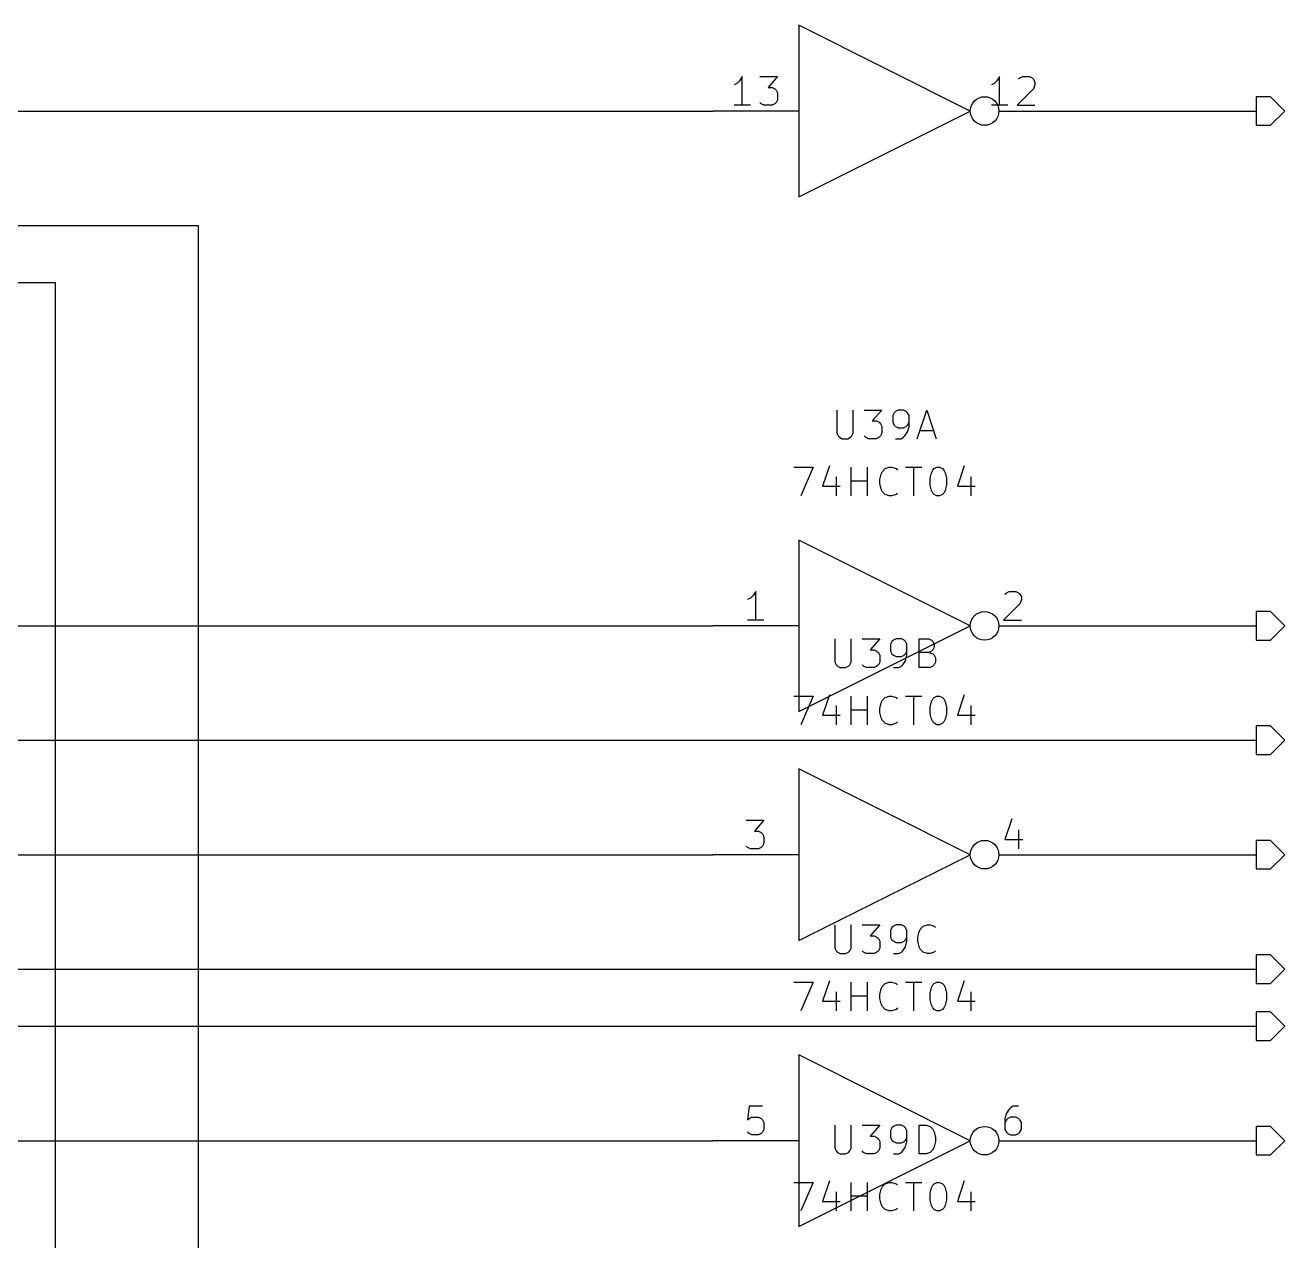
# Model space of a CAD drawing. Extents: x 0.4 to 16.1, y -11.3 to -0.4.
# Drawn here: x 11.747 to 13.95, y -6.175 to -4.05 of the extents above; entities that cross this region are included whole.
import ezdxf

# ---------------------------------------------------------------- set-up
doc = ezdxf.new("R2010")
doc.units = 0
doc.header["$MEASUREMENT"] = 0
for name, color, linetype in [('BROWN2', 54, 'CONTINUOUS'), ('CYAN2', 4, 'CONTINUOUS'), ('GREEN3', 91, 'CONTINUOUS'), ('LYELLOW', 51, 'CONTINUOUS'), ('RED2', 1, 'CONTINUOUS'), ('RED3', 11, 'CONTINUOUS')]:
    doc.layers.add(name, color=color, linetype=linetype)

msp = doc.modelspace()

# ---------------------------------------------------------------- linework, layer by layer
at = {"layer": 'BROWN2', "linetype": 'CONTINUOUS'}
for p, q in [((13.925, -4.175), (13.9, -4.175)), ((13.9, -4.175), (13.9, -4.225)), ((13.95, -4.2), (13.925, -4.175)), ((13.925, -4.225), (13.95, -4.2)), ((13.9, -4.225), (13.925, -4.225)), ((13.925, -5.075), (13.9, -5.075)), ((13.9, -5.075), (13.9, -5.125)), ((13.95, -5.1), (13.925, -5.075)), ((13.925, -5.125), (13.95, -5.1)), ((13.9, -5.125), (13.925, -5.125)), ((13.925, -5.275), (13.9, -5.275)), ((13.9, -5.275), (13.9, -5.325)), ((13.95, -5.3), (13.925, -5.275)), ((13.925, -5.325), (13.95, -5.3)), ((13.9, -5.325), (13.925, -5.325)), ((13.925, -5.475), (13.9, -5.475)), ((13.9, -5.475), (13.9, -5.525)), ((13.95, -5.5), (13.925, -5.475)), ((13.925, -5.525), (13.95, -5.5)), ((13.9, -5.525), (13.925, -5.525)), ((13.925, -5.675), (13.9, -5.675)), ((13.9, -5.675), (13.9, -5.725)), ((13.95, -5.7), (13.925, -5.675)), ((13.925, -5.725), (13.95, -5.7)), ((13.9, -5.725), (13.925, -5.725)), ((13.925, -5.775), (13.9, -5.775)), ((13.9, -5.775), (13.9, -5.825)), ((13.95, -5.8), (13.925, -5.775)), ((13.925, -5.825), (13.95, -5.8)), ((13.9, -5.825), (13.925, -5.825)), ((13.925, -5.975), (13.9, -5.975)), ((13.9, -5.975), (13.9, -6.025)), ((13.95, -6), (13.925, -5.975)), ((13.925, -6.025), (13.95, -6)), ((13.9, -6.025), (13.925, -6.025))]:
    msp.add_line(p, q, dxfattribs=at)
at = {"layer": 'CYAN2', "linetype": 'CONTINUOUS'}
for p, q in [((13.1667, -4.7228), (13.1667, -4.7633)), ((13.1667, -4.7228), (13.1667, -4.7633)), ((13.1952, -4.7633), (13.1952, -4.7228)), ((13.1952, -4.7633), (13.1952, -4.7228)), ((13.2143, -4.7228), (13.2452, -4.7228)), ((13.2143, -4.7228), (13.2452, -4.7228)), ((13.2452, -4.7228), (13.2286, -4.7419)), ((13.2452, -4.7228), (13.2286, -4.7419)), ((13.2667, -4.7276), (13.2643, -4.7323)), ((13.2667, -4.7276), (13.2643, -4.7323)), ((13.2643, -4.7323), (13.2643, -4.7442)), ((13.2643, -4.7323), (13.2643, -4.7442)), ((13.269, -4.7252), (13.2667, -4.7276)), ((13.269, -4.7252), (13.2667, -4.7276)), ((13.2738, -4.7228), (13.269, -4.7252)), ((13.2738, -4.7228), (13.269, -4.7252)), ((13.2833, -4.7228), (13.2738, -4.7228)), ((13.2833, -4.7228), (13.2738, -4.7228)), ((13.2881, -4.7252), (13.2833, -4.7228)), ((13.2881, -4.7252), (13.2833, -4.7228)), ((13.2905, -4.7276), (13.2881, -4.7252)), ((13.2905, -4.7276), (13.2881, -4.7252)), ((13.2929, -4.7323), (13.2905, -4.7276)), ((13.2929, -4.7323), (13.2905, -4.7276)), ((13.2929, -4.7514), (13.2929, -4.7323)), ((13.2929, -4.7514), (13.2929, -4.7323)), ((13.3071, -4.7728), (13.3238, -4.7228)), ((13.3071, -4.7728), (13.3238, -4.7228)), ((13.3238, -4.7228), (13.3405, -4.7728)), ((13.3238, -4.7228), (13.3405, -4.7728)), ((13.2286, -4.7419), (13.2357, -4.7419)), ((13.2286, -4.7419), (13.2357, -4.7419)), ((13.2357, -4.7419), (13.2405, -4.7442)), ((13.2357, -4.7419), (13.2405, -4.7442)), ((13.2405, -4.7442), (13.2429, -4.7466)), ((13.2405, -4.7442), (13.2429, -4.7466)), ((13.2429, -4.7466), (13.2452, -4.7514)), ((13.2429, -4.7466), (13.2452, -4.7514)), ((13.2452, -4.7514), (13.2452, -4.7633)), ((13.2452, -4.7514), (13.2452, -4.7633)), ((13.2643, -4.7442), (13.2667, -4.749)), ((13.2643, -4.7442), (13.2667, -4.749)), ((13.2667, -4.749), (13.269, -4.7514)), ((13.2667, -4.749), (13.269, -4.7514)), ((13.269, -4.7514), (13.2738, -4.7538)), ((13.269, -4.7514), (13.2738, -4.7538)), ((13.2738, -4.7538), (13.2833, -4.7538)), ((13.2738, -4.7538), (13.2833, -4.7538)), ((13.2833, -4.7538), (13.2881, -4.7514)), ((13.2833, -4.7538), (13.2881, -4.7514)), ((13.2881, -4.7514), (13.2905, -4.749)), ((13.2881, -4.7514), (13.2905, -4.749)), ((13.2905, -4.749), (13.2929, -4.7442)), ((13.2905, -4.749), (13.2929, -4.7442)), ((13.2905, -4.7609), (13.2929, -4.7514)), ((13.2905, -4.7609), (13.2929, -4.7514)), ((13.1667, -4.7633), (13.169, -4.768)), ((13.1667, -4.7633), (13.169, -4.768)), ((13.169, -4.768), (13.1714, -4.7704)), ((13.169, -4.768), (13.1714, -4.7704)), ((13.1714, -4.7704), (13.1762, -4.7728)), ((13.1714, -4.7704), (13.1762, -4.7728)), ((13.1762, -4.7728), (13.1857, -4.7728)), ((13.1762, -4.7728), (13.1857, -4.7728)), ((13.1857, -4.7728), (13.1905, -4.7704)), ((13.1857, -4.7728), (13.1905, -4.7704)), ((13.1905, -4.7704), (13.1929, -4.768)), ((13.1905, -4.7704), (13.1929, -4.768)), ((13.1929, -4.768), (13.1952, -4.7633)), ((13.1929, -4.768), (13.1952, -4.7633)), ((13.2167, -4.7704), (13.2143, -4.768)), ((13.2167, -4.7704), (13.2143, -4.768)), ((13.2214, -4.7728), (13.2167, -4.7704)), ((13.2214, -4.7728), (13.2167, -4.7704)), ((13.2357, -4.7728), (13.2214, -4.7728)), ((13.2357, -4.7728), (13.2214, -4.7728)), ((13.2405, -4.7704), (13.2357, -4.7728)), ((13.2405, -4.7704), (13.2357, -4.7728)), ((13.2429, -4.768), (13.2405, -4.7704)), ((13.2429, -4.768), (13.2405, -4.7704)), ((13.2452, -4.7633), (13.2429, -4.768)), ((13.2452, -4.7633), (13.2429, -4.768)), ((13.269, -4.7728), (13.2786, -4.7728)), ((13.269, -4.7728), (13.2786, -4.7728)), ((13.2786, -4.7728), (13.2833, -4.7704)), ((13.2786, -4.7728), (13.2833, -4.7704)), ((13.2833, -4.7704), (13.2857, -4.768)), ((13.2833, -4.7704), (13.2857, -4.768)), ((13.2857, -4.768), (13.2905, -4.7609)), ((13.2857, -4.768), (13.2905, -4.7609)), ((13.3119, -4.7585), (13.3357, -4.7585)), ((13.3119, -4.7585), (13.3357, -4.7585)), ((13.0917, -4.8228), (13.125, -4.8228)), ((13.0917, -4.8228), (13.125, -4.8228)), ((13.125, -4.8228), (13.1036, -4.8728)), ((13.125, -4.8228), (13.1036, -4.8728)), ((13.1536, -4.8204), (13.1417, -4.8561)), ((13.1536, -4.8204), (13.1417, -4.8561)), ((13.1917, -4.8728), (13.1917, -4.8228)), ((13.1917, -4.8728), (13.1917, -4.8228)), ((13.2202, -4.8728), (13.2202, -4.8228)), ((13.2202, -4.8728), (13.2202, -4.8228)), ((13.2512, -4.8252), (13.2583, -4.8228)), ((13.2512, -4.8252), (13.2583, -4.8228)), ((13.2583, -4.8228), (13.2631, -4.8228)), ((13.2583, -4.8228), (13.2631, -4.8228)), ((13.2631, -4.8228), (13.2702, -4.8252)), ((13.2631, -4.8228), (13.2702, -4.8252)), ((13.2869, -4.8228), (13.3155, -4.8228)), ((13.2869, -4.8228), (13.3155, -4.8228)), ((13.3012, -4.8728), (13.3012, -4.8228)), ((13.3012, -4.8728), (13.3012, -4.8228)), ((13.3369, -4.8252), (13.3417, -4.8228)), ((13.3369, -4.8252), (13.3417, -4.8228)), ((13.3417, -4.8228), (13.3464, -4.8228)), ((13.3417, -4.8228), (13.3464, -4.8228)), ((13.3464, -4.8228), (13.3512, -4.8252)), ((13.3464, -4.8228), (13.3512, -4.8252)), ((13.3893, -4.8204), (13.3774, -4.8561)), ((13.3893, -4.8204), (13.3774, -4.8561)), ((13.1655, -4.8395), (13.1655, -4.8728)), ((13.1655, -4.8395), (13.1655, -4.8728)), ((13.2417, -4.8442), (13.244, -4.8347)), ((13.2417, -4.8442), (13.244, -4.8347)), ((13.2417, -4.8514), (13.2417, -4.8442)), ((13.2417, -4.8514), (13.2417, -4.8442)), ((13.244, -4.8347), (13.2464, -4.8299)), ((13.244, -4.8347), (13.2464, -4.8299)), ((13.2464, -4.8299), (13.2512, -4.8252)), ((13.2464, -4.8299), (13.2512, -4.8252)), ((13.2702, -4.8252), (13.2726, -4.8276)), ((13.2702, -4.8252), (13.2726, -4.8276)), ((13.3298, -4.8419), (13.3321, -4.8323)), ((13.3298, -4.8419), (13.3321, -4.8323)), ((13.3298, -4.8538), (13.3298, -4.8419)), ((13.3298, -4.8538), (13.3298, -4.8419)), ((13.3321, -4.8323), (13.3345, -4.8276)), ((13.3321, -4.8323), (13.3345, -4.8276)), ((13.3345, -4.8276), (13.3369, -4.8252)), ((13.3345, -4.8276), (13.3369, -4.8252)), ((13.3512, -4.8252), (13.3536, -4.8276)), ((13.3512, -4.8252), (13.3536, -4.8276)), ((13.3536, -4.8276), (13.356, -4.8323)), ((13.3536, -4.8276), (13.356, -4.8323)), ((13.356, -4.8323), (13.3583, -4.8419)), ((13.356, -4.8323), (13.3583, -4.8419)), ((13.3583, -4.8419), (13.3583, -4.8538)), ((13.3583, -4.8419), (13.3583, -4.8538)), ((13.4012, -4.8395), (13.4012, -4.8728)), ((13.4012, -4.8395), (13.4012, -4.8728)), ((13.1417, -4.8561), (13.1726, -4.8561)), ((13.1417, -4.8561), (13.1726, -4.8561)), ((13.1917, -4.8466), (13.2202, -4.8466)), ((13.1917, -4.8466), (13.2202, -4.8466)), ((13.244, -4.8609), (13.2417, -4.8514)), ((13.244, -4.8609), (13.2417, -4.8514)), ((13.2464, -4.8657), (13.244, -4.8609)), ((13.2464, -4.8657), (13.244, -4.8609)), ((13.2512, -4.8704), (13.2464, -4.8657)), ((13.2512, -4.8704), (13.2464, -4.8657)), ((13.3321, -4.8633), (13.3298, -4.8538)), ((13.3321, -4.8633), (13.3298, -4.8538)), ((13.3345, -4.868), (13.3321, -4.8633)), ((13.3345, -4.868), (13.3321, -4.8633)), ((13.356, -4.8633), (13.3536, -4.868)), ((13.356, -4.8633), (13.3536, -4.868)), ((13.3583, -4.8538), (13.356, -4.8633)), ((13.3583, -4.8538), (13.356, -4.8633)), ((13.3774, -4.8561), (13.4083, -4.8561)), ((13.3774, -4.8561), (13.4083, -4.8561)), ((13.2583, -4.8728), (13.2512, -4.8704)), ((13.2583, -4.8728), (13.2512, -4.8704)), ((13.2631, -4.8728), (13.2583, -4.8728)), ((13.2631, -4.8728), (13.2583, -4.8728)), ((13.2702, -4.8704), (13.2631, -4.8728)), ((13.2702, -4.8704), (13.2631, -4.8728)), ((13.2726, -4.868), (13.2702, -4.8704)), ((13.2726, -4.868), (13.2702, -4.8704)), ((13.3369, -4.8704), (13.3345, -4.868)), ((13.3369, -4.8704), (13.3345, -4.868)), ((13.3417, -4.8728), (13.3369, -4.8704)), ((13.3417, -4.8728), (13.3369, -4.8704)), ((13.3464, -4.8728), (13.3417, -4.8728)), ((13.3464, -4.8728), (13.3417, -4.8728)), ((13.3512, -4.8704), (13.3464, -4.8728)), ((13.3512, -4.8704), (13.3464, -4.8728)), ((13.3536, -4.868), (13.3512, -4.8704)), ((13.3536, -4.868), (13.3512, -4.8704)), ((13.1631, -5.1228), (13.1631, -5.1633)), ((13.1631, -5.1228), (13.1631, -5.1633)), ((13.1917, -5.1633), (13.1917, -5.1228)), ((13.1917, -5.1633), (13.1917, -5.1228)), ((13.2107, -5.1228), (13.2417, -5.1228)), ((13.2107, -5.1228), (13.2417, -5.1228)), ((13.2417, -5.1228), (13.225, -5.1419)), ((13.2417, -5.1228), (13.225, -5.1419)), ((13.2631, -5.1276), (13.2607, -5.1323)), ((13.2631, -5.1276), (13.2607, -5.1323)), ((13.2655, -5.1252), (13.2631, -5.1276)), ((13.2655, -5.1252), (13.2631, -5.1276)), ((13.2702, -5.1228), (13.2655, -5.1252)), ((13.2702, -5.1228), (13.2655, -5.1252)), ((13.2798, -5.1228), (13.2702, -5.1228)), ((13.2798, -5.1228), (13.2702, -5.1228)), ((13.2845, -5.1252), (13.2798, -5.1228)), ((13.2845, -5.1252), (13.2798, -5.1228)), ((13.2869, -5.1276), (13.2845, -5.1252)), ((13.2869, -5.1276), (13.2845, -5.1252)), ((13.2893, -5.1323), (13.2869, -5.1276)), ((13.2893, -5.1323), (13.2869, -5.1276)), ((13.3107, -5.1728), (13.3107, -5.1228)), ((13.3107, -5.1228), (13.3274, -5.1228)), ((13.3107, -5.1728), (13.3107, -5.1228)), ((13.3107, -5.1228), (13.3274, -5.1228)), ((13.3274, -5.1228), (13.3321, -5.1252)), ((13.3274, -5.1228), (13.3321, -5.1252)), ((13.3321, -5.1252), (13.3345, -5.1276)), ((13.3321, -5.1252), (13.3345, -5.1276)), ((13.3345, -5.1276), (13.3369, -5.1323)), ((13.3345, -5.1276), (13.3369, -5.1323)), ((13.225, -5.1419), (13.2321, -5.1419)), ((13.225, -5.1419), (13.2321, -5.1419)), ((13.2321, -5.1419), (13.2369, -5.1442)), ((13.2321, -5.1419), (13.2369, -5.1442)), ((13.2369, -5.1442), (13.2393, -5.1466)), ((13.2369, -5.1442), (13.2393, -5.1466)), ((13.2393, -5.1466), (13.2417, -5.1514)), ((13.2393, -5.1466), (13.2417, -5.1514)), ((13.2417, -5.1514), (13.2417, -5.1633)), ((13.2417, -5.1514), (13.2417, -5.1633)), ((13.2607, -5.1323), (13.2607, -5.1442)), ((13.2607, -5.1323), (13.2607, -5.1442)), ((13.2607, -5.1442), (13.2631, -5.149)), ((13.2607, -5.1442), (13.2631, -5.149)), ((13.2631, -5.149), (13.2655, -5.1514)), ((13.2631, -5.149), (13.2655, -5.1514)), ((13.2655, -5.1514), (13.2702, -5.1538)), ((13.2655, -5.1514), (13.2702, -5.1538)), ((13.2702, -5.1538), (13.2798, -5.1538)), ((13.2702, -5.1538), (13.2798, -5.1538)), ((13.2798, -5.1538), (13.2845, -5.1514)), ((13.2798, -5.1538), (13.2845, -5.1514)), ((13.2845, -5.1514), (13.2869, -5.149)), ((13.2845, -5.1514), (13.2869, -5.149)), ((13.2869, -5.149), (13.2893, -5.1442)), ((13.2869, -5.149), (13.2893, -5.1442)), ((13.2869, -5.1609), (13.2893, -5.1514)), ((13.2869, -5.1609), (13.2893, -5.1514)), ((13.2893, -5.1514), (13.2893, -5.1323)), ((13.2893, -5.1514), (13.2893, -5.1323)), ((13.3274, -5.1466), (13.3107, -5.1466)), ((13.3274, -5.1466), (13.3107, -5.1466)), ((13.3321, -5.1442), (13.3274, -5.1466)), ((13.3321, -5.1442), (13.3274, -5.1466)), ((13.3274, -5.1466), (13.3345, -5.149)), ((13.3274, -5.1466), (13.3345, -5.149)), ((13.3345, -5.1419), (13.3321, -5.1442)), ((13.3345, -5.1419), (13.3321, -5.1442)), ((13.3369, -5.1371), (13.3345, -5.1419)), ((13.3369, -5.1371), (13.3345, -5.1419)), ((13.3345, -5.149), (13.3369, -5.1514)), ((13.3345, -5.149), (13.3369, -5.1514)), ((13.3369, -5.1323), (13.3369, -5.1371)), ((13.3369, -5.1323), (13.3369, -5.1371)), ((13.3369, -5.1514), (13.3393, -5.1561)), ((13.3369, -5.1514), (13.3393, -5.1561)), ((13.1631, -5.1633), (13.1655, -5.168)), ((13.1631, -5.1633), (13.1655, -5.168)), ((13.1655, -5.168), (13.1679, -5.1704)), ((13.1655, -5.168), (13.1679, -5.1704)), ((13.1679, -5.1704), (13.1726, -5.1728)), ((13.1679, -5.1704), (13.1726, -5.1728)), ((13.1726, -5.1728), (13.1821, -5.1728)), ((13.1726, -5.1728), (13.1821, -5.1728)), ((13.1821, -5.1728), (13.1869, -5.1704)), ((13.1821, -5.1728), (13.1869, -5.1704)), ((13.1869, -5.1704), (13.1893, -5.168)), ((13.1869, -5.1704), (13.1893, -5.168)), ((13.1893, -5.168), (13.1917, -5.1633)), ((13.1893, -5.168), (13.1917, -5.1633)), ((13.2131, -5.1704), (13.2107, -5.168)), ((13.2131, -5.1704), (13.2107, -5.168)), ((13.2179, -5.1728), (13.2131, -5.1704)), ((13.2179, -5.1728), (13.2131, -5.1704)), ((13.2321, -5.1728), (13.2179, -5.1728)), ((13.2321, -5.1728), (13.2179, -5.1728)), ((13.2369, -5.1704), (13.2321, -5.1728)), ((13.2369, -5.1704), (13.2321, -5.1728)), ((13.2393, -5.168), (13.2369, -5.1704)), ((13.2393, -5.168), (13.2369, -5.1704)), ((13.2417, -5.1633), (13.2393, -5.168)), ((13.2417, -5.1633), (13.2393, -5.168)), ((13.2655, -5.1728), (13.275, -5.1728)), ((13.2655, -5.1728), (13.275, -5.1728)), ((13.275, -5.1728), (13.2798, -5.1704)), ((13.275, -5.1728), (13.2798, -5.1704)), ((13.2798, -5.1704), (13.2821, -5.168)), ((13.2798, -5.1704), (13.2821, -5.168)), ((13.2821, -5.168), (13.2869, -5.1609)), ((13.2821, -5.168), (13.2869, -5.1609)), ((13.3298, -5.1728), (13.3107, -5.1728)), ((13.3298, -5.1728), (13.3107, -5.1728)), ((13.3345, -5.1704), (13.3298, -5.1728)), ((13.3345, -5.1704), (13.3298, -5.1728)), ((13.3369, -5.168), (13.3345, -5.1704)), ((13.3369, -5.168), (13.3345, -5.1704)), ((13.3393, -5.1633), (13.3369, -5.168)), ((13.3393, -5.1633), (13.3369, -5.168)), ((13.3393, -5.1561), (13.3393, -5.1633)), ((13.3393, -5.1561), (13.3393, -5.1633)), ((13.0917, -5.2228), (13.125, -5.2228)), ((13.0917, -5.2228), (13.125, -5.2228)), ((13.125, -5.2228), (13.1036, -5.2728)), ((13.125, -5.2228), (13.1036, -5.2728)), ((13.1536, -5.2204), (13.1417, -5.2561)), ((13.1536, -5.2204), (13.1417, -5.2561)), ((13.1655, -5.2395), (13.1655, -5.2728)), ((13.1655, -5.2395), (13.1655, -5.2728)), ((13.1917, -5.2728), (13.1917, -5.2228)), ((13.1917, -5.2728), (13.1917, -5.2228)), ((13.2202, -5.2728), (13.2202, -5.2228)), ((13.2202, -5.2728), (13.2202, -5.2228)), ((13.2417, -5.2442), (13.244, -5.2347)), ((13.2417, -5.2442), (13.244, -5.2347)), ((13.244, -5.2347), (13.2464, -5.2299)), ((13.244, -5.2347), (13.2464, -5.2299)), ((13.2464, -5.2299), (13.2512, -5.2252)), ((13.2464, -5.2299), (13.2512, -5.2252)), ((13.2512, -5.2252), (13.2583, -5.2228)), ((13.2512, -5.2252), (13.2583, -5.2228)), ((13.2583, -5.2228), (13.2631, -5.2228)), ((13.2583, -5.2228), (13.2631, -5.2228)), ((13.2631, -5.2228), (13.2702, -5.2252)), ((13.2631, -5.2228), (13.2702, -5.2252)), ((13.2702, -5.2252), (13.2726, -5.2276)), ((13.2702, -5.2252), (13.2726, -5.2276)), ((13.2869, -5.2228), (13.3155, -5.2228)), ((13.2869, -5.2228), (13.3155, -5.2228)), ((13.3012, -5.2728), (13.3012, -5.2228)), ((13.3012, -5.2728), (13.3012, -5.2228)), ((13.3298, -5.2419), (13.3321, -5.2323)), ((13.3298, -5.2419), (13.3321, -5.2323)), ((13.3298, -5.2538), (13.3298, -5.2419)), ((13.3298, -5.2538), (13.3298, -5.2419)), ((13.3321, -5.2323), (13.3345, -5.2276)), ((13.3321, -5.2323), (13.3345, -5.2276)), ((13.3345, -5.2276), (13.3369, -5.2252)), ((13.3345, -5.2276), (13.3369, -5.2252)), ((13.3369, -5.2252), (13.3417, -5.2228)), ((13.3369, -5.2252), (13.3417, -5.2228)), ((13.3417, -5.2228), (13.3464, -5.2228)), ((13.3417, -5.2228), (13.3464, -5.2228)), ((13.3464, -5.2228), (13.3512, -5.2252)), ((13.3464, -5.2228), (13.3512, -5.2252)), ((13.3512, -5.2252), (13.3536, -5.2276)), ((13.3512, -5.2252), (13.3536, -5.2276)), ((13.3536, -5.2276), (13.356, -5.2323)), ((13.3536, -5.2276), (13.356, -5.2323)), ((13.356, -5.2323), (13.3583, -5.2419)), ((13.356, -5.2323), (13.3583, -5.2419)), ((13.3583, -5.2419), (13.3583, -5.2538)), ((13.3583, -5.2419), (13.3583, -5.2538)), ((13.3893, -5.2204), (13.3774, -5.2561)), ((13.3893, -5.2204), (13.3774, -5.2561)), ((13.4012, -5.2395), (13.4012, -5.2728)), ((13.4012, -5.2395), (13.4012, -5.2728)), ((13.1417, -5.2561), (13.1726, -5.2561)), ((13.1417, -5.2561), (13.1726, -5.2561)), ((13.1917, -5.2466), (13.2202, -5.2466)), ((13.1917, -5.2466), (13.2202, -5.2466)), ((13.2417, -5.2514), (13.2417, -5.2442)), ((13.2417, -5.2514), (13.2417, -5.2442)), ((13.244, -5.2609), (13.2417, -5.2514)), ((13.244, -5.2609), (13.2417, -5.2514)), ((13.2464, -5.2657), (13.244, -5.2609)), ((13.2464, -5.2657), (13.244, -5.2609)), ((13.3321, -5.2633), (13.3298, -5.2538)), ((13.3321, -5.2633), (13.3298, -5.2538)), ((13.3345, -5.268), (13.3321, -5.2633)), ((13.3345, -5.268), (13.3321, -5.2633)), ((13.356, -5.2633), (13.3536, -5.268)), ((13.356, -5.2633), (13.3536, -5.268)), ((13.3583, -5.2538), (13.356, -5.2633)), ((13.3583, -5.2538), (13.356, -5.2633)), ((13.3774, -5.2561), (13.4083, -5.2561)), ((13.3774, -5.2561), (13.4083, -5.2561)), ((13.2512, -5.2704), (13.2464, -5.2657)), ((13.2512, -5.2704), (13.2464, -5.2657)), ((13.2583, -5.2728), (13.2512, -5.2704)), ((13.2583, -5.2728), (13.2512, -5.2704)), ((13.2631, -5.2728), (13.2583, -5.2728)), ((13.2631, -5.2728), (13.2583, -5.2728)), ((13.2702, -5.2704), (13.2631, -5.2728)), ((13.2702, -5.2704), (13.2631, -5.2728)), ((13.2726, -5.268), (13.2702, -5.2704)), ((13.2726, -5.268), (13.2702, -5.2704)), ((13.3369, -5.2704), (13.3345, -5.268)), ((13.3369, -5.2704), (13.3345, -5.268)), ((13.3417, -5.2728), (13.3369, -5.2704)), ((13.3417, -5.2728), (13.3369, -5.2704)), ((13.3464, -5.2728), (13.3417, -5.2728)), ((13.3464, -5.2728), (13.3417, -5.2728)), ((13.3512, -5.2704), (13.3464, -5.2728)), ((13.3512, -5.2704), (13.3464, -5.2728)), ((13.3536, -5.268), (13.3512, -5.2704)), ((13.3536, -5.268), (13.3512, -5.2704)), ((13.1631, -5.6228), (13.1631, -5.6633)), ((13.1631, -5.6228), (13.1631, -5.6633)), ((13.1917, -5.6633), (13.1917, -5.6228)), ((13.1917, -5.6633), (13.1917, -5.6228)), ((13.2107, -5.6228), (13.2417, -5.6228)), ((13.2107, -5.6228), (13.2417, -5.6228)), ((13.2417, -5.6228), (13.225, -5.6419)), ((13.2417, -5.6228), (13.225, -5.6419)), ((13.2631, -5.6276), (13.2607, -5.6323)), ((13.2631, -5.6276), (13.2607, -5.6323)), ((13.2607, -5.6323), (13.2607, -5.6442)), ((13.2607, -5.6323), (13.2607, -5.6442)), ((13.2655, -5.6252), (13.2631, -5.6276)), ((13.2655, -5.6252), (13.2631, -5.6276)), ((13.2702, -5.6228), (13.2655, -5.6252)), ((13.2702, -5.6228), (13.2655, -5.6252)), ((13.2798, -5.6228), (13.2702, -5.6228)), ((13.2798, -5.6228), (13.2702, -5.6228)), ((13.2845, -5.6252), (13.2798, -5.6228)), ((13.2845, -5.6252), (13.2798, -5.6228)), ((13.2869, -5.6276), (13.2845, -5.6252)), ((13.2869, -5.6276), (13.2845, -5.6252)), ((13.2893, -5.6323), (13.2869, -5.6276)), ((13.2893, -5.6323), (13.2869, -5.6276)), ((13.2893, -5.6514), (13.2893, -5.6323)), ((13.2893, -5.6514), (13.2893, -5.6323)), ((13.3083, -5.6442), (13.3107, -5.6347)), ((13.3083, -5.6442), (13.3107, -5.6347)), ((13.3107, -5.6347), (13.3131, -5.6299)), ((13.3107, -5.6347), (13.3131, -5.6299)), ((13.3131, -5.6299), (13.3179, -5.6252)), ((13.3131, -5.6299), (13.3179, -5.6252)), ((13.3179, -5.6252), (13.325, -5.6228)), ((13.3179, -5.6252), (13.325, -5.6228)), ((13.325, -5.6228), (13.3298, -5.6228)), ((13.325, -5.6228), (13.3298, -5.6228)), ((13.3298, -5.6228), (13.3369, -5.6252)), ((13.3298, -5.6228), (13.3369, -5.6252)), ((13.3369, -5.6252), (13.3393, -5.6276)), ((13.3369, -5.6252), (13.3393, -5.6276)), ((13.225, -5.6419), (13.2321, -5.6419)), ((13.225, -5.6419), (13.2321, -5.6419)), ((13.2321, -5.6419), (13.2369, -5.6442)), ((13.2321, -5.6419), (13.2369, -5.6442)), ((13.2369, -5.6442), (13.2393, -5.6466)), ((13.2369, -5.6442), (13.2393, -5.6466)), ((13.2393, -5.6466), (13.2417, -5.6514)), ((13.2393, -5.6466), (13.2417, -5.6514)), ((13.2417, -5.6514), (13.2417, -5.6633)), ((13.2417, -5.6514), (13.2417, -5.6633)), ((13.2607, -5.6442), (13.2631, -5.649)), ((13.2607, -5.6442), (13.2631, -5.649)), ((13.2631, -5.649), (13.2655, -5.6514)), ((13.2631, -5.649), (13.2655, -5.6514)), ((13.2655, -5.6514), (13.2702, -5.6538)), ((13.2655, -5.6514), (13.2702, -5.6538)), ((13.2702, -5.6538), (13.2798, -5.6538)), ((13.2702, -5.6538), (13.2798, -5.6538)), ((13.2798, -5.6538), (13.2845, -5.6514)), ((13.2798, -5.6538), (13.2845, -5.6514)), ((13.2845, -5.6514), (13.2869, -5.649)), ((13.2845, -5.6514), (13.2869, -5.649)), ((13.2869, -5.649), (13.2893, -5.6442)), ((13.2869, -5.649), (13.2893, -5.6442)), ((13.2869, -5.6609), (13.2893, -5.6514)), ((13.2869, -5.6609), (13.2893, -5.6514)), ((13.3083, -5.6514), (13.3083, -5.6442)), ((13.3083, -5.6514), (13.3083, -5.6442)), ((13.3107, -5.6609), (13.3083, -5.6514)), ((13.3107, -5.6609), (13.3083, -5.6514)), ((13.1631, -5.6633), (13.1655, -5.668)), ((13.1631, -5.6633), (13.1655, -5.668)), ((13.1655, -5.668), (13.1679, -5.6704)), ((13.1655, -5.668), (13.1679, -5.6704)), ((13.1679, -5.6704), (13.1726, -5.6728)), ((13.1679, -5.6704), (13.1726, -5.6728)), ((13.1726, -5.6728), (13.1821, -5.6728)), ((13.1726, -5.6728), (13.1821, -5.6728)), ((13.1821, -5.6728), (13.1869, -5.6704)), ((13.1821, -5.6728), (13.1869, -5.6704)), ((13.1869, -5.6704), (13.1893, -5.668)), ((13.1869, -5.6704), (13.1893, -5.668)), ((13.1893, -5.668), (13.1917, -5.6633)), ((13.1893, -5.668), (13.1917, -5.6633)), ((13.2131, -5.6704), (13.2107, -5.668)), ((13.2131, -5.6704), (13.2107, -5.668)), ((13.2179, -5.6728), (13.2131, -5.6704)), ((13.2179, -5.6728), (13.2131, -5.6704)), ((13.2321, -5.6728), (13.2179, -5.6728)), ((13.2321, -5.6728), (13.2179, -5.6728)), ((13.2369, -5.6704), (13.2321, -5.6728)), ((13.2369, -5.6704), (13.2321, -5.6728)), ((13.2393, -5.668), (13.2369, -5.6704)), ((13.2393, -5.668), (13.2369, -5.6704)), ((13.2417, -5.6633), (13.2393, -5.668)), ((13.2417, -5.6633), (13.2393, -5.668)), ((13.2655, -5.6728), (13.275, -5.6728)), ((13.2655, -5.6728), (13.275, -5.6728)), ((13.275, -5.6728), (13.2798, -5.6704)), ((13.275, -5.6728), (13.2798, -5.6704)), ((13.2798, -5.6704), (13.2821, -5.668)), ((13.2798, -5.6704), (13.2821, -5.668)), ((13.2821, -5.668), (13.2869, -5.6609)), ((13.2821, -5.668), (13.2869, -5.6609)), ((13.3131, -5.6657), (13.3107, -5.6609)), ((13.3131, -5.6657), (13.3107, -5.6609)), ((13.3179, -5.6704), (13.3131, -5.6657)), ((13.3179, -5.6704), (13.3131, -5.6657)), ((13.325, -5.6728), (13.3179, -5.6704)), ((13.325, -5.6728), (13.3179, -5.6704)), ((13.3298, -5.6728), (13.325, -5.6728)), ((13.3298, -5.6728), (13.325, -5.6728)), ((13.3369, -5.6704), (13.3298, -5.6728)), ((13.3369, -5.6704), (13.3298, -5.6728)), ((13.3393, -5.668), (13.3369, -5.6704)), ((13.3393, -5.668), (13.3369, -5.6704)), ((13.0917, -5.7228), (13.125, -5.7228)), ((13.0917, -5.7228), (13.125, -5.7228)), ((13.125, -5.7228), (13.1036, -5.7728)), ((13.125, -5.7228), (13.1036, -5.7728)), ((13.1536, -5.7204), (13.1417, -5.7561)), ((13.1536, -5.7204), (13.1417, -5.7561)), ((13.1917, -5.7728), (13.1917, -5.7228)), ((13.1917, -5.7728), (13.1917, -5.7228)), ((13.2202, -5.7728), (13.2202, -5.7228)), ((13.2202, -5.7728), (13.2202, -5.7228)), ((13.2464, -5.7299), (13.2512, -5.7252)), ((13.2464, -5.7299), (13.2512, -5.7252)), ((13.2512, -5.7252), (13.2583, -5.7228)), ((13.2512, -5.7252), (13.2583, -5.7228)), ((13.2583, -5.7228), (13.2631, -5.7228)), ((13.2583, -5.7228), (13.2631, -5.7228)), ((13.2631, -5.7228), (13.2702, -5.7252)), ((13.2631, -5.7228), (13.2702, -5.7252)), ((13.2702, -5.7252), (13.2726, -5.7276)), ((13.2702, -5.7252), (13.2726, -5.7276)), ((13.2869, -5.7228), (13.3155, -5.7228)), ((13.2869, -5.7228), (13.3155, -5.7228)), ((13.3012, -5.7728), (13.3012, -5.7228)), ((13.3012, -5.7728), (13.3012, -5.7228)), ((13.3345, -5.7276), (13.3369, -5.7252)), ((13.3345, -5.7276), (13.3369, -5.7252)), ((13.3369, -5.7252), (13.3417, -5.7228)), ((13.3369, -5.7252), (13.3417, -5.7228)), ((13.3417, -5.7228), (13.3464, -5.7228)), ((13.3417, -5.7228), (13.3464, -5.7228)), ((13.3464, -5.7228), (13.3512, -5.7252)), ((13.3464, -5.7228), (13.3512, -5.7252)), ((13.3512, -5.7252), (13.3536, -5.7276)), ((13.3512, -5.7252), (13.3536, -5.7276)), ((13.3893, -5.7204), (13.3774, -5.7561)), ((13.3893, -5.7204), (13.3774, -5.7561)), ((13.1655, -5.7395), (13.1655, -5.7728)), ((13.1655, -5.7395), (13.1655, -5.7728)), ((13.1917, -5.7466), (13.2202, -5.7466)), ((13.1917, -5.7466), (13.2202, -5.7466)), ((13.2417, -5.7442), (13.244, -5.7347)), ((13.2417, -5.7442), (13.244, -5.7347)), ((13.2417, -5.7514), (13.2417, -5.7442)), ((13.2417, -5.7514), (13.2417, -5.7442)), ((13.244, -5.7347), (13.2464, -5.7299)), ((13.244, -5.7347), (13.2464, -5.7299)), ((13.3298, -5.7419), (13.3321, -5.7323)), ((13.3298, -5.7419), (13.3321, -5.7323)), ((13.3298, -5.7538), (13.3298, -5.7419)), ((13.3298, -5.7538), (13.3298, -5.7419)), ((13.3321, -5.7323), (13.3345, -5.7276)), ((13.3321, -5.7323), (13.3345, -5.7276)), ((13.3536, -5.7276), (13.356, -5.7323)), ((13.3536, -5.7276), (13.356, -5.7323)), ((13.356, -5.7323), (13.3583, -5.7419)), ((13.356, -5.7323), (13.3583, -5.7419)), ((13.3583, -5.7419), (13.3583, -5.7538)), ((13.3583, -5.7419), (13.3583, -5.7538)), ((13.4012, -5.7395), (13.4012, -5.7728)), ((13.4012, -5.7395), (13.4012, -5.7728)), ((13.1417, -5.7561), (13.1726, -5.7561)), ((13.1417, -5.7561), (13.1726, -5.7561)), ((13.244, -5.7609), (13.2417, -5.7514)), ((13.244, -5.7609), (13.2417, -5.7514)), ((13.2464, -5.7657), (13.244, -5.7609)), ((13.2464, -5.7657), (13.244, -5.7609)), ((13.2512, -5.7704), (13.2464, -5.7657)), ((13.2512, -5.7704), (13.2464, -5.7657)), ((13.2583, -5.7728), (13.2512, -5.7704)), ((13.2583, -5.7728), (13.2512, -5.7704)), ((13.2702, -5.7704), (13.2631, -5.7728)), ((13.2702, -5.7704), (13.2631, -5.7728)), ((13.2726, -5.768), (13.2702, -5.7704)), ((13.2726, -5.768), (13.2702, -5.7704)), ((13.3321, -5.7633), (13.3298, -5.7538)), ((13.3321, -5.7633), (13.3298, -5.7538)), ((13.3345, -5.768), (13.3321, -5.7633)), ((13.3345, -5.768), (13.3321, -5.7633)), ((13.3369, -5.7704), (13.3345, -5.768)), ((13.3369, -5.7704), (13.3345, -5.768)), ((13.3417, -5.7728), (13.3369, -5.7704)), ((13.3417, -5.7728), (13.3369, -5.7704)), ((13.3512, -5.7704), (13.3464, -5.7728)), ((13.3512, -5.7704), (13.3464, -5.7728)), ((13.3536, -5.768), (13.3512, -5.7704)), ((13.3536, -5.768), (13.3512, -5.7704)), ((13.356, -5.7633), (13.3536, -5.768)), ((13.356, -5.7633), (13.3536, -5.768)), ((13.3583, -5.7538), (13.356, -5.7633)), ((13.3583, -5.7538), (13.356, -5.7633)), ((13.3774, -5.7561), (13.4083, -5.7561)), ((13.3774, -5.7561), (13.4083, -5.7561)), ((13.2631, -5.7728), (13.2583, -5.7728)), ((13.2631, -5.7728), (13.2583, -5.7728)), ((13.3464, -5.7728), (13.3417, -5.7728)), ((13.3464, -5.7728), (13.3417, -5.7728)), ((13.1631, -5.9728), (13.1631, -6.0133)), ((13.1631, -5.9728), (13.1631, -6.0133)), ((13.1917, -6.0133), (13.1917, -5.9728)), ((13.1917, -6.0133), (13.1917, -5.9728)), ((13.2107, -5.9728), (13.2417, -5.9728)), ((13.2107, -5.9728), (13.2417, -5.9728)), ((13.2417, -5.9728), (13.225, -5.9919)), ((13.2417, -5.9728), (13.225, -5.9919)), ((13.2631, -5.9776), (13.2607, -5.9823)), ((13.2631, -5.9776), (13.2607, -5.9823)), ((13.2607, -5.9823), (13.2607, -5.9942)), ((13.2607, -5.9823), (13.2607, -5.9942)), ((13.2655, -5.9752), (13.2631, -5.9776)), ((13.2655, -5.9752), (13.2631, -5.9776)), ((13.2702, -5.9728), (13.2655, -5.9752)), ((13.2702, -5.9728), (13.2655, -5.9752)), ((13.2798, -5.9728), (13.2702, -5.9728)), ((13.2798, -5.9728), (13.2702, -5.9728)), ((13.2845, -5.9752), (13.2798, -5.9728)), ((13.2845, -5.9752), (13.2798, -5.9728)), ((13.2869, -5.9776), (13.2845, -5.9752)), ((13.2869, -5.9776), (13.2845, -5.9752)), ((13.2893, -5.9823), (13.2869, -5.9776)), ((13.2893, -5.9823), (13.2869, -5.9776)), ((13.2893, -6.0014), (13.2893, -5.9823)), ((13.2893, -6.0014), (13.2893, -5.9823)), ((13.3107, -6.0228), (13.3107, -5.9728)), ((13.3107, -5.9728), (13.3226, -5.9728)), ((13.3107, -6.0228), (13.3107, -5.9728)), ((13.3107, -5.9728), (13.3226, -5.9728)), ((13.3226, -5.9728), (13.3298, -5.9752)), ((13.3226, -5.9728), (13.3298, -5.9752)), ((13.3298, -5.9752), (13.3345, -5.9799)), ((13.3298, -5.9752), (13.3345, -5.9799)), ((13.3345, -5.9799), (13.3369, -5.9847)), ((13.3345, -5.9799), (13.3369, -5.9847)), ((13.3369, -5.9847), (13.3393, -5.9942)), ((13.3369, -5.9847), (13.3393, -5.9942)), ((13.225, -5.9919), (13.2321, -5.9919)), ((13.225, -5.9919), (13.2321, -5.9919)), ((13.2321, -5.9919), (13.2369, -5.9942)), ((13.2321, -5.9919), (13.2369, -5.9942)), ((13.2369, -5.9942), (13.2393, -5.9966)), ((13.2369, -5.9942), (13.2393, -5.9966)), ((13.2393, -5.9966), (13.2417, -6.0014)), ((13.2393, -5.9966), (13.2417, -6.0014)), ((13.2417, -6.0014), (13.2417, -6.0133)), ((13.2417, -6.0014), (13.2417, -6.0133)), ((13.2607, -5.9942), (13.2631, -5.999)), ((13.2607, -5.9942), (13.2631, -5.999)), ((13.2631, -5.999), (13.2655, -6.0014)), ((13.2631, -5.999), (13.2655, -6.0014)), ((13.2655, -6.0014), (13.2702, -6.0038)), ((13.2655, -6.0014), (13.2702, -6.0038)), ((13.2702, -6.0038), (13.2798, -6.0038)), ((13.2702, -6.0038), (13.2798, -6.0038)), ((13.2798, -6.0038), (13.2845, -6.0014)), ((13.2798, -6.0038), (13.2845, -6.0014)), ((13.2821, -6.018), (13.2869, -6.0109)), ((13.2821, -6.018), (13.2869, -6.0109)), ((13.2845, -6.0014), (13.2869, -5.999)), ((13.2845, -6.0014), (13.2869, -5.999)), ((13.2869, -5.999), (13.2893, -5.9942)), ((13.2869, -5.999), (13.2893, -5.9942)), ((13.2869, -6.0109), (13.2893, -6.0014)), ((13.2869, -6.0109), (13.2893, -6.0014)), ((13.3369, -6.0109), (13.3345, -6.0157)), ((13.3369, -6.0109), (13.3345, -6.0157)), ((13.3393, -6.0014), (13.3369, -6.0109)), ((13.3393, -6.0014), (13.3369, -6.0109)), ((13.3393, -5.9942), (13.3393, -6.0014)), ((13.3393, -5.9942), (13.3393, -6.0014)), ((13.1631, -6.0133), (13.1655, -6.018)), ((13.1631, -6.0133), (13.1655, -6.018)), ((13.1655, -6.018), (13.1679, -6.0204)), ((13.1655, -6.018), (13.1679, -6.0204)), ((13.1679, -6.0204), (13.1726, -6.0228)), ((13.1679, -6.0204), (13.1726, -6.0228)), ((13.1726, -6.0228), (13.1821, -6.0228)), ((13.1726, -6.0228), (13.1821, -6.0228)), ((13.1821, -6.0228), (13.1869, -6.0204)), ((13.1821, -6.0228), (13.1869, -6.0204)), ((13.1869, -6.0204), (13.1893, -6.018)), ((13.1869, -6.0204), (13.1893, -6.018)), ((13.1893, -6.018), (13.1917, -6.0133)), ((13.1893, -6.018), (13.1917, -6.0133)), ((13.2131, -6.0204), (13.2107, -6.018)), ((13.2131, -6.0204), (13.2107, -6.018)), ((13.2179, -6.0228), (13.2131, -6.0204)), ((13.2179, -6.0228), (13.2131, -6.0204)), ((13.2321, -6.0228), (13.2179, -6.0228)), ((13.2321, -6.0228), (13.2179, -6.0228)), ((13.2369, -6.0204), (13.2321, -6.0228)), ((13.2369, -6.0204), (13.2321, -6.0228)), ((13.2393, -6.018), (13.2369, -6.0204)), ((13.2393, -6.018), (13.2369, -6.0204)), ((13.2417, -6.0133), (13.2393, -6.018)), ((13.2417, -6.0133), (13.2393, -6.018)), ((13.2655, -6.0228), (13.275, -6.0228)), ((13.2655, -6.0228), (13.275, -6.0228)), ((13.275, -6.0228), (13.2798, -6.0204)), ((13.275, -6.0228), (13.2798, -6.0204)), ((13.2798, -6.0204), (13.2821, -6.018)), ((13.2798, -6.0204), (13.2821, -6.018)), ((13.3226, -6.0228), (13.3107, -6.0228)), ((13.3226, -6.0228), (13.3107, -6.0228)), ((13.3298, -6.0204), (13.3226, -6.0228)), ((13.3298, -6.0204), (13.3226, -6.0228)), ((13.3345, -6.0157), (13.3298, -6.0204)), ((13.3345, -6.0157), (13.3298, -6.0204)), ((13.0917, -6.0728), (13.125, -6.0728)), ((13.0917, -6.0728), (13.125, -6.0728)), ((13.125, -6.0728), (13.1036, -6.1228)), ((13.125, -6.0728), (13.1036, -6.1228)), ((13.1536, -6.0704), (13.1417, -6.1061)), ((13.1536, -6.0704), (13.1417, -6.1061)), ((13.1917, -6.1228), (13.1917, -6.0728)), ((13.1917, -6.1228), (13.1917, -6.0728)), ((13.2202, -6.1228), (13.2202, -6.0728)), ((13.2202, -6.1228), (13.2202, -6.0728)), ((13.2464, -6.0799), (13.2512, -6.0752)), ((13.2464, -6.0799), (13.2512, -6.0752)), ((13.2512, -6.0752), (13.2583, -6.0728)), ((13.2512, -6.0752), (13.2583, -6.0728)), ((13.2583, -6.0728), (13.2631, -6.0728)), ((13.2583, -6.0728), (13.2631, -6.0728)), ((13.2631, -6.0728), (13.2702, -6.0752)), ((13.2631, -6.0728), (13.2702, -6.0752)), ((13.2702, -6.0752), (13.2726, -6.0776)), ((13.2702, -6.0752), (13.2726, -6.0776)), ((13.2869, -6.0728), (13.3155, -6.0728)), ((13.2869, -6.0728), (13.3155, -6.0728)), ((13.3012, -6.1228), (13.3012, -6.0728)), ((13.3012, -6.1228), (13.3012, -6.0728)), ((13.3321, -6.0823), (13.3345, -6.0776)), ((13.3321, -6.0823), (13.3345, -6.0776)), ((13.3345, -6.0776), (13.3369, -6.0752)), ((13.3345, -6.0776), (13.3369, -6.0752)), ((13.3369, -6.0752), (13.3417, -6.0728)), ((13.3369, -6.0752), (13.3417, -6.0728)), ((13.3417, -6.0728), (13.3464, -6.0728)), ((13.3417, -6.0728), (13.3464, -6.0728)), ((13.3464, -6.0728), (13.3512, -6.0752)), ((13.3464, -6.0728), (13.3512, -6.0752)), ((13.3512, -6.0752), (13.3536, -6.0776)), ((13.3512, -6.0752), (13.3536, -6.0776)), ((13.3536, -6.0776), (13.356, -6.0823)), ((13.3536, -6.0776), (13.356, -6.0823)), ((13.3893, -6.0704), (13.3774, -6.1061)), ((13.3893, -6.0704), (13.3774, -6.1061)), ((13.1655, -6.0895), (13.1655, -6.1228)), ((13.1655, -6.0895), (13.1655, -6.1228)), ((13.1917, -6.0966), (13.2202, -6.0966)), ((13.1917, -6.0966), (13.2202, -6.0966)), ((13.2417, -6.0942), (13.244, -6.0847)), ((13.2417, -6.0942), (13.244, -6.0847)), ((13.2417, -6.1014), (13.2417, -6.0942)), ((13.2417, -6.1014), (13.2417, -6.0942)), ((13.244, -6.0847), (13.2464, -6.0799)), ((13.244, -6.0847), (13.2464, -6.0799)), ((13.3298, -6.0919), (13.3321, -6.0823)), ((13.3298, -6.0919), (13.3321, -6.0823)), ((13.3298, -6.1038), (13.3298, -6.0919)), ((13.3298, -6.1038), (13.3298, -6.0919)), ((13.356, -6.0823), (13.3583, -6.0919)), ((13.356, -6.0823), (13.3583, -6.0919)), ((13.3583, -6.0919), (13.3583, -6.1038)), ((13.3583, -6.0919), (13.3583, -6.1038)), ((13.4012, -6.0895), (13.4012, -6.1228)), ((13.4012, -6.0895), (13.4012, -6.1228)), ((13.1417, -6.1061), (13.1726, -6.1061)), ((13.1417, -6.1061), (13.1726, -6.1061)), ((13.244, -6.1109), (13.2417, -6.1014)), ((13.244, -6.1109), (13.2417, -6.1014)), ((13.2464, -6.1157), (13.244, -6.1109)), ((13.2464, -6.1157), (13.244, -6.1109)), ((13.2512, -6.1204), (13.2464, -6.1157)), ((13.2512, -6.1204), (13.2464, -6.1157)), ((13.2583, -6.1228), (13.2512, -6.1204)), ((13.2583, -6.1228), (13.2512, -6.1204)), ((13.2631, -6.1228), (13.2583, -6.1228)), ((13.2631, -6.1228), (13.2583, -6.1228)), ((13.2702, -6.1204), (13.2631, -6.1228)), ((13.2702, -6.1204), (13.2631, -6.1228)), ((13.2726, -6.118), (13.2702, -6.1204)), ((13.2726, -6.118), (13.2702, -6.1204)), ((13.3321, -6.1133), (13.3298, -6.1038)), ((13.3321, -6.1133), (13.3298, -6.1038)), ((13.3345, -6.118), (13.3321, -6.1133)), ((13.3345, -6.118), (13.3321, -6.1133)), ((13.3369, -6.1204), (13.3345, -6.118)), ((13.3369, -6.1204), (13.3345, -6.118)), ((13.3417, -6.1228), (13.3369, -6.1204)), ((13.3417, -6.1228), (13.3369, -6.1204)), ((13.3464, -6.1228), (13.3417, -6.1228)), ((13.3464, -6.1228), (13.3417, -6.1228)), ((13.3512, -6.1204), (13.3464, -6.1228)), ((13.3512, -6.1204), (13.3464, -6.1228)), ((13.3536, -6.118), (13.3512, -6.1204)), ((13.3536, -6.118), (13.3512, -6.1204)), ((13.356, -6.1133), (13.3536, -6.118)), ((13.356, -6.1133), (13.3536, -6.118)), ((13.3583, -6.1038), (13.356, -6.1133)), ((13.3583, -6.1038), (13.356, -6.1133)), ((13.3774, -6.1061), (13.4083, -6.1061)), ((13.3774, -6.1061), (13.4083, -6.1061))]:
    msp.add_line(p, q, dxfattribs=at)
at = {"layer": 'GREEN3', "linetype": 'CONTINUOUS'}
for p, q in [((10.05, -4.2), (12.95, -4.2)), ((13.55, -4.2), (13.9, -4.2)), ((7.65, -4.4), (12.05, -4.4)), ((12.05, -4.4), (12.05, -6.7)), ((7.65, -4.5), (11.8, -4.5)), ((11.8, -4.5), (11.8, -6.35)), ((10.3, -5.1), (12.95, -5.1)), ((13.55, -5.1), (13.9, -5.1)), ((10.55, -5.3), (13.9, -5.3)), ((10.8, -5.5), (12.95, -5.5)), ((13.55, -5.5), (13.9, -5.5)), ((11.05, -5.7), (13.9, -5.7)), ((11.3, -5.8), (13.9, -5.8)), ((11.55, -6), (12.95, -6)), ((13.55, -6), (13.9, -6))]:
    msp.add_line(p, q, dxfattribs=at)
at = {"layer": 'LYELLOW', "linetype": 'CONTINUOUS'}
for p, q in [((13.1, -4.05), (13.1, -4.35)), ((13.4, -4.2), (13.1, -4.05)), ((13.1, -4.35), (13.4, -4.2)), ((13.1, -4.95), (13.1, -5.25)), ((13.4, -5.1), (13.1, -4.95)), ((13.1, -5.25), (13.4, -5.1)), ((13.1, -5.35), (13.1, -5.65)), ((13.4, -5.5), (13.1, -5.35)), ((13.1, -5.65), (13.4, -5.5)), ((13.1, -5.85), (13.1, -6.15)), ((13.4, -6), (13.1, -5.85)), ((13.1, -6.15), (13.4, -6))]:
    msp.add_line(p, q, dxfattribs=at)
at = {"layer": 'RED2', "linetype": 'CONTINUOUS'}
for p, q in [((13.1, -4.05), (13.1, -4.35)), ((13.4, -4.2), (13.1, -4.05)), ((13.1, -4.2), (12.95, -4.2)), ((13.1, -4.2), (12.95, -4.2)), ((13.1, -4.35), (13.4, -4.2)), ((13.45, -4.2), (13.55, -4.2)), ((13.45, -4.2), (13.55, -4.2)), ((13.1, -4.95), (13.1, -5.25)), ((13.4, -5.1), (13.1, -4.95)), ((13.1, -5.1), (12.95, -5.1)), ((13.1, -5.1), (12.95, -5.1)), ((13.1, -5.25), (13.4, -5.1)), ((13.45, -5.1), (13.55, -5.1)), ((13.45, -5.1), (13.55, -5.1)), ((13.1, -5.35), (13.1, -5.65)), ((13.4, -5.5), (13.1, -5.35)), ((13.1, -5.5), (12.95, -5.5)), ((13.1, -5.5), (12.95, -5.5)), ((13.1, -5.65), (13.4, -5.5)), ((13.45, -5.5), (13.55, -5.5)), ((13.45, -5.5), (13.55, -5.5)), ((13.1, -5.85), (13.1, -6.15)), ((13.4, -6), (13.1, -5.85)), ((13.1, -6), (12.95, -6)), ((13.1, -6), (12.95, -6)), ((13.1, -6.15), (13.4, -6)), ((13.45, -6), (13.55, -6)), ((13.45, -6), (13.55, -6))]:
    msp.add_line(p, q, dxfattribs=at)
at = {"layer": 'RED2'}
for centre in [(13.425, -4.2), (13.425, -4.2), (13.425, -5.1), (13.425, -5.1), (13.425, -5.5), (13.425, -5.5), (13.425, -6), (13.425, -6)]:
    msp.add_circle(centre, 0.025, dxfattribs=at)
at = {"layer": 'RED3', "linetype": 'CONTINUOUS'}
for p, q in [((13.0012, -4.1399), (12.9964, -4.147)), ((13.0012, -4.1399), (12.9964, -4.147)), ((13.0012, -4.1899), (13.0012, -4.1399)), ((13.0012, -4.1899), (13.0012, -4.1399)), ((13.0321, -4.1399), (13.0631, -4.1399)), ((13.0321, -4.1399), (13.0631, -4.1399)), ((13.0631, -4.1399), (13.0464, -4.1589)), ((13.0631, -4.1399), (13.0464, -4.1589)), ((13.4512, -4.1399), (13.4464, -4.147)), ((13.4512, -4.1399), (13.4464, -4.147)), ((13.4512, -4.1899), (13.4512, -4.1399)), ((13.4512, -4.1899), (13.4512, -4.1399)), ((13.4869, -4.1423), (13.4917, -4.1399)), ((13.4869, -4.1423), (13.4917, -4.1399)), ((13.4917, -4.1399), (13.5036, -4.1399)), ((13.4917, -4.1399), (13.5036, -4.1399)), ((13.5036, -4.1399), (13.5083, -4.1423)), ((13.5036, -4.1399), (13.5083, -4.1423)), ((12.9917, -4.1518), (12.9869, -4.1542)), ((12.9917, -4.1518), (12.9869, -4.1542)), ((12.9964, -4.147), (12.9917, -4.1518)), ((12.9964, -4.147), (12.9917, -4.1518)), ((13.0464, -4.1589), (13.0536, -4.1589)), ((13.0464, -4.1589), (13.0536, -4.1589)), ((13.0536, -4.1589), (13.0583, -4.1613)), ((13.0536, -4.1589), (13.0583, -4.1613)), ((13.0583, -4.1613), (13.0607, -4.1637)), ((13.0583, -4.1613), (13.0607, -4.1637)), ((13.4417, -4.1518), (13.4369, -4.1542)), ((13.4417, -4.1518), (13.4369, -4.1542)), ((13.4464, -4.147), (13.4417, -4.1518)), ((13.4464, -4.147), (13.4417, -4.1518)), ((13.5107, -4.1613), (13.4821, -4.1899)), ((13.5107, -4.1613), (13.4821, -4.1899)), ((13.4845, -4.1446), (13.4869, -4.1423)), ((13.4845, -4.1446), (13.4869, -4.1423)), ((13.5083, -4.1423), (13.5107, -4.1446)), ((13.5083, -4.1423), (13.5107, -4.1446)), ((13.5107, -4.1446), (13.5131, -4.1494)), ((13.5107, -4.1446), (13.5131, -4.1494)), ((13.5131, -4.1542), (13.5107, -4.1613)), ((13.5131, -4.1542), (13.5107, -4.1613)), ((13.5131, -4.1494), (13.5131, -4.1542)), ((13.5131, -4.1494), (13.5131, -4.1542)), ((13.0607, -4.1637), (13.0631, -4.1684)), ((13.0607, -4.1637), (13.0631, -4.1684)), ((13.0631, -4.1804), (13.0607, -4.1851)), ((13.0631, -4.1804), (13.0607, -4.1851)), ((13.0631, -4.1684), (13.0631, -4.1804)), ((13.0631, -4.1684), (13.0631, -4.1804)), ((13.0155, -4.1899), (12.9869, -4.1899)), ((13.0155, -4.1899), (12.9869, -4.1899)), ((13.0345, -4.1875), (13.0321, -4.1851)), ((13.0345, -4.1875), (13.0321, -4.1851)), ((13.0393, -4.1899), (13.0345, -4.1875)), ((13.0393, -4.1899), (13.0345, -4.1875)), ((13.0536, -4.1899), (13.0393, -4.1899)), ((13.0536, -4.1899), (13.0393, -4.1899)), ((13.0583, -4.1875), (13.0536, -4.1899)), ((13.0583, -4.1875), (13.0536, -4.1899)), ((13.0607, -4.1851), (13.0583, -4.1875)), ((13.0607, -4.1851), (13.0583, -4.1875)), ((13.4655, -4.1899), (13.4369, -4.1899)), ((13.4655, -4.1899), (13.4369, -4.1899)), ((13.4821, -4.1899), (13.5131, -4.1899)), ((13.4821, -4.1899), (13.5131, -4.1899)), ((13.025, -5.0399), (13.0202, -5.047)), ((13.025, -5.0399), (13.0202, -5.047)), ((13.025, -5.0899), (13.025, -5.0399)), ((13.025, -5.0899), (13.025, -5.0399)), ((13.4607, -5.0446), (13.4631, -5.0423)), ((13.4607, -5.0446), (13.4631, -5.0423)), ((13.4631, -5.0423), (13.4679, -5.0399)), ((13.4631, -5.0423), (13.4679, -5.0399)), ((13.4679, -5.0399), (13.4798, -5.0399)), ((13.4679, -5.0399), (13.4798, -5.0399)), ((13.4798, -5.0399), (13.4845, -5.0423)), ((13.4798, -5.0399), (13.4845, -5.0423)), ((13.4845, -5.0423), (13.4869, -5.0446)), ((13.4845, -5.0423), (13.4869, -5.0446)), ((13.0155, -5.0518), (13.0107, -5.0542)), ((13.0155, -5.0518), (13.0107, -5.0542)), ((13.0202, -5.047), (13.0155, -5.0518)), ((13.0202, -5.047), (13.0155, -5.0518)), ((13.4869, -5.0613), (13.4583, -5.0899)), ((13.4869, -5.0613), (13.4583, -5.0899)), ((13.4869, -5.0446), (13.4893, -5.0494)), ((13.4869, -5.0446), (13.4893, -5.0494)), ((13.4893, -5.0542), (13.4869, -5.0613)), ((13.4893, -5.0542), (13.4869, -5.0613)), ((13.4893, -5.0494), (13.4893, -5.0542)), ((13.4893, -5.0494), (13.4893, -5.0542)), ((13.0393, -5.0899), (13.0107, -5.0899)), ((13.0393, -5.0899), (13.0107, -5.0899)), ((13.4583, -5.0899), (13.4893, -5.0899)), ((13.4583, -5.0899), (13.4893, -5.0899)), ((13.0083, -5.4399), (13.0393, -5.4399)), ((13.0083, -5.4399), (13.0393, -5.4399)), ((13.0393, -5.4399), (13.0226, -5.4589)), ((13.0393, -5.4399), (13.0226, -5.4589)), ((13.4726, -5.4375), (13.4607, -5.4732)), ((13.4726, -5.4375), (13.4607, -5.4732)), ((13.0226, -5.4589), (13.0298, -5.4589)), ((13.0226, -5.4589), (13.0298, -5.4589)), ((13.0298, -5.4589), (13.0345, -5.4613)), ((13.0298, -5.4589), (13.0345, -5.4613)), ((13.0345, -5.4613), (13.0369, -5.4637)), ((13.0345, -5.4613), (13.0369, -5.4637)), ((13.4845, -5.4565), (13.4845, -5.4899)), ((13.4845, -5.4565), (13.4845, -5.4899)), ((13.0369, -5.4637), (13.0393, -5.4684)), ((13.0369, -5.4637), (13.0393, -5.4684)), ((13.0393, -5.4804), (13.0369, -5.4851)), ((13.0393, -5.4804), (13.0369, -5.4851)), ((13.0393, -5.4684), (13.0393, -5.4804)), ((13.0393, -5.4684), (13.0393, -5.4804)), ((13.4607, -5.4732), (13.4917, -5.4732)), ((13.4607, -5.4732), (13.4917, -5.4732)), ((13.0107, -5.4875), (13.0083, -5.4851)), ((13.0107, -5.4875), (13.0083, -5.4851)), ((13.0155, -5.4899), (13.0107, -5.4875)), ((13.0155, -5.4899), (13.0107, -5.4875)), ((13.0298, -5.4899), (13.0155, -5.4899)), ((13.0298, -5.4899), (13.0155, -5.4899)), ((13.0345, -5.4875), (13.0298, -5.4899)), ((13.0345, -5.4875), (13.0298, -5.4899)), ((13.0369, -5.4851), (13.0345, -5.4875)), ((13.0369, -5.4851), (13.0345, -5.4875)), ((13.0131, -5.9399), (13.0107, -5.9637)), ((13.0131, -5.9399), (13.0107, -5.9637)), ((13.0369, -5.9399), (13.0131, -5.9399)), ((13.0369, -5.9399), (13.0131, -5.9399)), ((13.4679, -5.9446), (13.4631, -5.9518)), ((13.4679, -5.9446), (13.4631, -5.9518)), ((13.4702, -5.9423), (13.4679, -5.9446)), ((13.4702, -5.9423), (13.4679, -5.9446)), ((13.475, -5.9399), (13.4702, -5.9423)), ((13.475, -5.9399), (13.4702, -5.9423)), ((13.4845, -5.9399), (13.475, -5.9399)), ((13.4845, -5.9399), (13.475, -5.9399)), ((13.0107, -5.9637), (13.0131, -5.9613)), ((13.0107, -5.9637), (13.0131, -5.9613)), ((13.0131, -5.9613), (13.0179, -5.9589)), ((13.0131, -5.9613), (13.0179, -5.9589)), ((13.0179, -5.9589), (13.0298, -5.9589)), ((13.0179, -5.9589), (13.0298, -5.9589)), ((13.0298, -5.9589), (13.0345, -5.9613)), ((13.0298, -5.9589), (13.0345, -5.9613)), ((13.0345, -5.9613), (13.0369, -5.9637)), ((13.0345, -5.9613), (13.0369, -5.9637)), ((13.0369, -5.9637), (13.0393, -5.9684)), ((13.0369, -5.9637), (13.0393, -5.9684)), ((13.0393, -5.9684), (13.0393, -5.9804)), ((13.0393, -5.9684), (13.0393, -5.9804)), ((13.4631, -5.9518), (13.4607, -5.9613)), ((13.4631, -5.9518), (13.4607, -5.9613)), ((13.4607, -5.9613), (13.4607, -5.9804)), ((13.4607, -5.9613), (13.4607, -5.9804)), ((13.4631, -5.9637), (13.4607, -5.9684)), ((13.4631, -5.9637), (13.4607, -5.9684)), ((13.4655, -5.9613), (13.4631, -5.9637)), ((13.4655, -5.9613), (13.4631, -5.9637)), ((13.4702, -5.9589), (13.4655, -5.9613)), ((13.4702, -5.9589), (13.4655, -5.9613)), ((13.4798, -5.9589), (13.4702, -5.9589)), ((13.4798, -5.9589), (13.4702, -5.9589)), ((13.4845, -5.9613), (13.4798, -5.9589)), ((13.4845, -5.9613), (13.4798, -5.9589)), ((13.4869, -5.9637), (13.4845, -5.9613)), ((13.4869, -5.9637), (13.4845, -5.9613)), ((13.4893, -5.9684), (13.4869, -5.9637)), ((13.4893, -5.9684), (13.4869, -5.9637)), ((13.4893, -5.9804), (13.4893, -5.9684)), ((13.4893, -5.9804), (13.4893, -5.9684)), ((13.0131, -5.9875), (13.0107, -5.9851)), ((13.0131, -5.9875), (13.0107, -5.9851)), ((13.0179, -5.9899), (13.0131, -5.9875)), ((13.0179, -5.9899), (13.0131, -5.9875)), ((13.0298, -5.9899), (13.0179, -5.9899)), ((13.0298, -5.9899), (13.0179, -5.9899)), ((13.0345, -5.9875), (13.0298, -5.9899)), ((13.0345, -5.9875), (13.0298, -5.9899)), ((13.0369, -5.9851), (13.0345, -5.9875)), ((13.0369, -5.9851), (13.0345, -5.9875)), ((13.0393, -5.9804), (13.0369, -5.9851)), ((13.0393, -5.9804), (13.0369, -5.9851)), ((13.4607, -5.9804), (13.4631, -5.9851)), ((13.4607, -5.9804), (13.4631, -5.9851)), ((13.4631, -5.9851), (13.4655, -5.9875)), ((13.4631, -5.9851), (13.4655, -5.9875)), ((13.4655, -5.9875), (13.4702, -5.9899)), ((13.4655, -5.9875), (13.4702, -5.9899)), ((13.4702, -5.9899), (13.4798, -5.9899)), ((13.4702, -5.9899), (13.4798, -5.9899)), ((13.4798, -5.9899), (13.4845, -5.9875)), ((13.4798, -5.9899), (13.4845, -5.9875)), ((13.4845, -5.9875), (13.4869, -5.9851)), ((13.4845, -5.9875), (13.4869, -5.9851)), ((13.4869, -5.9851), (13.4893, -5.9804)), ((13.4869, -5.9851), (13.4893, -5.9804))]:
    msp.add_line(p, q, dxfattribs=at)

doc.saveas('drawing.dxf')
